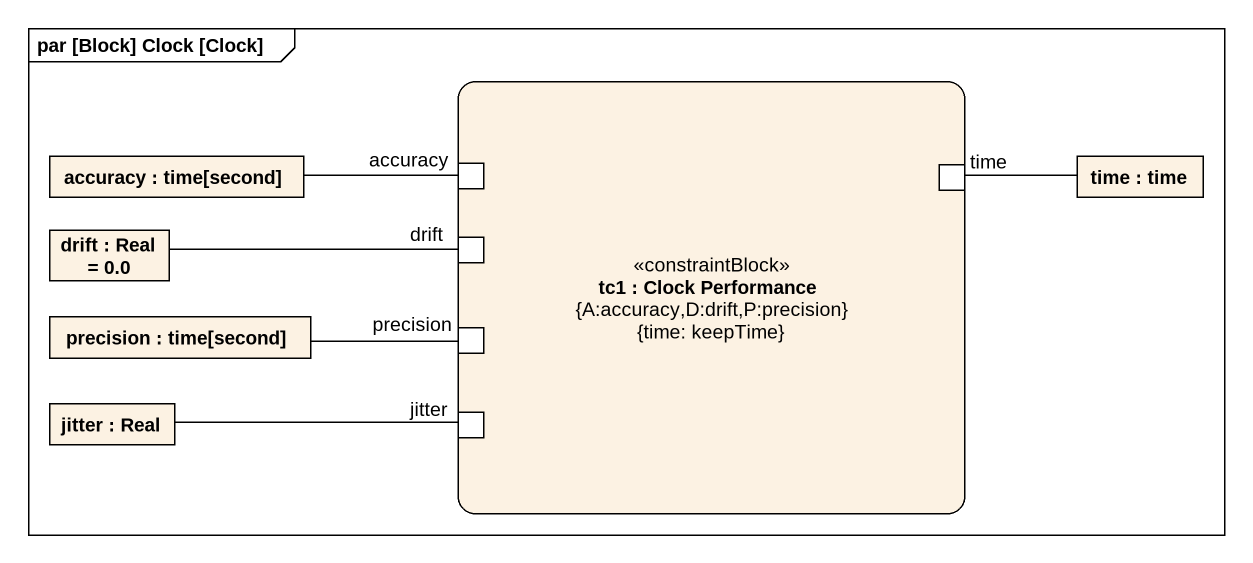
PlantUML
@startuml
mainframe par [Block] Clock [Clock]
rectangle "tc1 : Clock Performance\n{A:accuracy,D:drift,P:precision}\n{time: keepTime}" as tc1 <<constraintBlock>> {
  port "accuracy" as accuracy_2
  port time
  port "drift" as drift_2
  port "precision" as precision_2
  port "jitter" as jitter_2
}
rectangle "accuracy : time[second]" as accuracy
rectangle "time : time" as time_2
rectangle "drift : Real = 0.0" as drift
rectangle "precision : time[second]" as precision
rectangle "jitter : Real" as jitter
accuracy -right- accuracy_2
time_2 -left- time
drift -right- drift_2
precision -right- precision_2
jitter -right- jitter_2
@enduml
